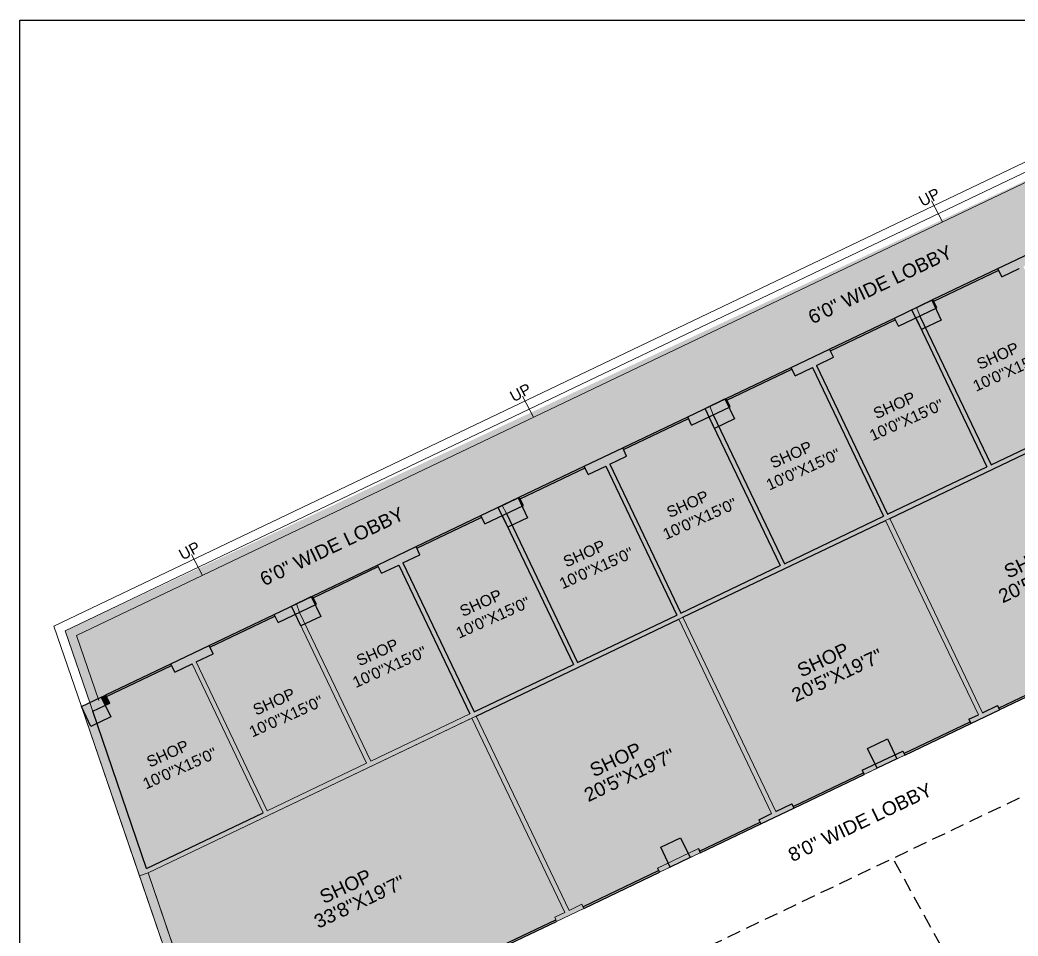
# Model space of a CAD drawing. Header units: inches. Extents: x -13956017 to 293115509, y -946740 to -305538.
# Drawn here: x 1196797 to 1197886, y -916472 to -915473 of the extents above; entities that cross this region are included whole.
import ezdxf

# ---------------------------------------------------------------- set-up
doc = ezdxf.new("R2010")
doc.units = ezdxf.units.IN
doc.header["$LTSCALE"] = 6
doc.linetypes.add('DASHED', pattern=[0.75, 0.5, -0.25])
for name, color, linetype, lineweight in [('column', 240, 'Continuous', 25), ('floor hatch', 135, 'Continuous', 13), ('W', 250, 'Continuous', 5), ('wall', 7, 'Continuous', 30), ('wall high', 7, 'Continuous', 30)]:
    doc.layers.add(name, color=color, linetype=linetype, lineweight=lineweight)
for name, color, linetype in [('DIM', 7, 'Continuous'), ('TW', 5, 'Continuous'), ('WAL', 7, 'Continuous')]:
    doc.layers.add(name, color=color, linetype=linetype)
doc.styles.add('ARI', font='arial.ttf')
doc.dimstyles.new('Copy(2) of AA', dxfattribs={"dimtxt": 12, "dimasz": 4, "dimexe": 0.18, "dimexo": 0, "dimgap": 0.09, "dimtad": 0, "dimdec": 0, "dimzin": 0, "dimdsep": 46, "dimlunit": 3, "dimtxsty": 'ARI', "dimblk": 'OBLIQUE', "dimcen": 0.09, "dimclrd": 7, "dimclre": 7, "dimclrt": 7, "dimadec": 0, "dimazin": 0, "dimtfac": 1, "dimtdec": 0, "dimtofl": 0, "dimtmove": 0, "dimatfit": 3, "dimfxl": 1, "dimtolj": 1, "dimtzin": 0, "dimlwd": 5, "dimlwe": 5, "dimarcsym": 0})

# ---------------------------------------------------------------- blocks, each defined once
blk = doc.blocks.new('_Oblique')
at = {"layer": 'DIM', "color": 0, "lineweight": -2}
blk.add_line((-0.5, -0.5), (0.5, 0.5), dxfattribs=at)

msp = doc.modelspace()

# ---------------------------------------------------------------- hatches: boundary and pattern name
at = {"layer": 'column', "ltscale": 10}
h = msp.add_hatch(color=256, dxfattribs=at)
h.dxf.hatch_style = 1
h.paths.add_polyline_path([(1197770, -915789), (1197791.7, -915778.7), (1197802, -915800.3), (1197780.4, -915810.7)])
h = msp.add_hatch(color=256, dxfattribs=at)
h.dxf.hatch_style = 1
h.paths.add_polyline_path([(1197544.4, -915896.8), (1197566.1, -915886.4), (1197576.4, -915908.1), (1197554.8, -915918.5)])
h = msp.add_hatch(color=256, dxfattribs=at)
h.dxf.hatch_style = 1
h.paths.add_polyline_path([(1197318.9, -916004.6), (1197340.5, -915994.2), (1197350.9, -916015.9), (1197329.2, -916026.2)])
h = msp.add_hatch(color=256, dxfattribs=at)
h.dxf.hatch_style = 1
h.paths.add_polyline_path([(1197093.3, -916112.4), (1197114.9, -916102), (1197125.3, -916123.7), (1197103.6, -916134)])
h = msp.add_hatch(color=256, dxfattribs=at)
h.dxf.hatch_style = 1
h.paths.add_polyline_path([(1196864.2, -916221.8), (1196885.8, -916211.5), (1196896.2, -916233.1), (1196874.5, -916243.5)])
h = msp.add_hatch(color=256, dxfattribs=at)
h.dxf.hatch_style = 1
h.paths.add_polyline_path([(1197721.6, -916267.6), (1197743.3, -916257.3), (1197753.6, -916279), (1197732, -916289.3)])
h = msp.add_hatch(color=256, dxfattribs=at)
h.dxf.hatch_style = 1
h.paths.add_polyline_path([(1197496, -916375.4), (1197517.7, -916365.1), (1197528, -916386.7), (1197506.4, -916397.1)])
at = {"layer": 'floor hatch', "ltscale": 5}
h = msp.add_hatch(dxfattribs=at)
h.set_pattern_fill('NET', color=9, scale=200, angle=90)
h.set_pattern_definition([(90, (225125.15, -30674.7), (-635, 4e-14), []), (180, (225125.15, -30674.7), (-8e-14, -635), [])])
h.paths.add_polyline_path([(1197503.3, -917116.9), (1197594.2, -917085.8), (1197588, -917067.8), (1197610.7, -917060), (1197616.9, -917078), (1197740.4, -917035.7), (1198104.7, -917108), (1198209.5, -917170.1), (1198219.2, -917153.8), (1198239.8, -917166), (1198230.1, -917182.3), (1198312.7, -917231.3), (1198659.1, -916646.7), (1198201.4, -916133.9), (1198252.9, -916087.9), (1198192.6, -916020.4), (1198074.8, -916125.5), (1197292.1, -916499.5)])
at = {"layer": 'W', "ltscale": 10}
h = msp.add_hatch(color=256, dxfattribs=at)
h.dxf.hatch_style = 1
h.paths.add_polyline_path([(1196961.5, -916175.3), (1197003.5, -916155.3), (1197007.8, -916164.3), (1196989.3, -916173.1), (1197066.9, -916335.5), (1197175.2, -916283.8), (1197097.6, -916121.4), (1197078.6, -916130.4), (1197074.3, -916121.4), (1197098.7, -916109.8), (1197102.1, -916119.2), (1197179.7, -916281.6), (1197288, -916229.9), (1197210.4, -916067.5), (1197191.4, -916076.5), (1197187.1, -916067.5), (1197229.1, -916047.5), (1197233.4, -916056.5), (1197214.9, -916065.3), (1197292.5, -916227.7), (1197400.8, -916176), (1197323.2, -916013.6), (1197304.2, -916022.6), (1197299.9, -916013.6), (1197323.2, -916002.5), (1197327.7, -916011.4), (1197405.3, -916173.9), (1197513.6, -916122.1), (1197436, -915959.7), (1197417, -915968.8), (1197412.7, -915959.7), (1197454.6, -915939.7), (1197458.9, -915948.7), (1197440.5, -915957.6), (1197518.1, -916120), (1197626.3, -916068.2), (1197548.7, -915905.8), (1197529.8, -915914.9), (1197525.5, -915905.8), (1197549.5, -915894.4), (1197553.3, -915903.7), (1197630.9, -916066.1), (1197739.1, -916014.3), (1197661.5, -915851.9), (1197642.6, -915861), (1197638.3, -915852), (1197680.2, -915831.9), (1197684.5, -915840.9), (1197666, -915849.8), (1197743.6, -916012.2), (1197851.9, -915960.5), (1197774.3, -915798), (1197755.4, -915807.1), (1197751.1, -915798.1), (1197775, -915786.6), (1197779.4, -915797.1), (1197856.4, -915958.3), (1197964.7, -915906.6), (1197887.1, -915744.2), (1197868.2, -915753.2), (1197863.8, -915744.2), (1197905.8, -915724.1), (1197910.1, -915733.2), (1197891.6, -915742), (1197969.2, -915904.4), (1198077.5, -915852.7), (1197999.9, -915690.3), (1197980.9, -915699.3), (1197976.6, -915690.3), (1198000.7, -915678.8), (1198005, -915689.3), (1198084.2, -915855), (1196936.8, -916403.2), (1196927.4, -916406.5), (1196864.2, -916221.8), (1196873.3, -916217.5), (1196881.1, -916240.3), (1196935.2, -916398.5), (1197062.4, -916337.7), (1196984.8, -916175.3), (1196965.9, -916184.3)])
h = msp.add_hatch(color=256, dxfattribs=at)
h.dxf.hatch_style = 1
h.paths.add_polyline_path([(1197228, -917211.1), (1197498.6, -917118.5), (1197489.6, -917092), (1197494.3, -917090.4), (1197503.3, -917116.9), (1197594.2, -917085.8), (1197595.8, -917090.5), (1197229.6, -917215.8)])
h.paths.add_polyline_path([(1197168.1, -917036), (1197438.7, -916943.4), (1197429.7, -916917), (1197434.4, -916915.4), (1197454.1, -916973), (1197449.4, -916974.6), (1197440.3, -916948.2), (1197169.7, -917040.8)])
h.paths.add_polyline_path([(1197106.6, -916856.3), (1197372.5, -916765.3), (1197365.3, -916744.4), (1197374.8, -916741.2), (1197394.2, -916798), (1197389.5, -916799.6), (1197380.5, -916773.1), (1197109.9, -916865.7)])
h.paths.add_polyline_path([(1197015.1, -916588.9), (1197125.8, -916551), (1197129.1, -916560.5), (1197018.4, -916598.4)])
h.paths.add_polyline_path([(1197382.5, -916456.3), (1197412.1, -916442.1), (1197409.9, -916437.6), (1197396, -916444.3), (1197294.6, -916232.3), (1197290.1, -916234.4), (1197391.4, -916446.5), (1197380.4, -916451.7)])
h.paths.add_polyline_path([(1196987.9, -916583.4), (1196997.4, -916580.2), (1196936.8, -916403.2), (1196927.4, -916406.5)])
h.paths.add_polyline_path([(1196995.7, -916606.1), (1197005.1, -916602.9), (1197093.4, -916860.8), (1197083.9, -916864)])
h.paths.add_polyline_path([(1197091.7, -916886.7), (1197101.1, -916883.5), (1197148.7, -917022.6), (1197139.3, -917025.8)])
h.paths.add_polyline_path([(1197147, -917048.5), (1197156.5, -917045.3), (1197208.6, -917197.6), (1197199.1, -917200.9)])
h.paths.add_polyline_path([(1197515.7, -916126.6), (1197520.2, -916124.5), (1197621.5, -916336.5), (1197639.2, -916328.1), (1197641.3, -916332.6), (1197605.2, -916349.8), (1197603.1, -916345.3), (1197617, -916338.7)])
h.paths.add_polyline_path([(1197834.4, -916240.3), (1197865.7, -916225.4), (1197863.6, -916220.9), (1197847.1, -916228.7), (1197745.8, -916016.7), (1197741.3, -916018.9), (1197842.6, -916230.9), (1197832.3, -916235.8)])
h = msp.add_hatch(color=256, dxfattribs=at)
h.dxf.hatch_style = 1
h.paths.add_polyline_path([(1196885.8, -916211.5), (1196890.7, -916209.1), (1196895, -916218.2), (1196890.2, -916220.5)])
h = msp.add_hatch(color=256, dxfattribs=at)
h.dxf.hatch_style = 1
h.paths.add_polyline_path([(1197715.9, -916291.4), (1197729.8, -916284.8), (1197732, -916289.3), (1197718.1, -916295.9)])
h.paths.add_polyline_path([(1197751.5, -916274.4), (1197760, -916270.4), (1197762.2, -916274.9), (1197753.6, -916279)])
h = msp.add_hatch(color=256, dxfattribs=at)
h.dxf.hatch_style = 1
h.paths.add_polyline_path([(1197525.9, -916382.2), (1197537.1, -916376.9), (1197539.2, -916381.4), (1197528, -916386.7)])
h.paths.add_polyline_path([(1197492.5, -916398.2), (1197504.2, -916392.6), (1197506.4, -916397.1), (1197494.7, -916402.7)])
at = {"layer": 'WAL', "lineweight": 5, "ltscale": 0.6, "true_color": 0xffa8a8}
h = msp.add_hatch(dxfattribs=at)
h.set_pattern_fill('BRICK', color=21, angle=270)
h.set_pattern_definition([(270, (225125.152, -30674.727), (6.35, -1e-15), []), (0, (225125.152, -30674.727), (3e-15, 12.7), [6.35, -6.35]), (0, (225125.152, -30681.077), (3e-15, 12.7), [-6.35, 6.35])])
h.paths.add_polyline_path([(1196846.5, -916139.4), (1198084, -915559.2), (1198133.9, -915615.2), (1196873.3, -916217.5)])
at = {"layer": 'WAL', "lineweight": 9, "true_color": 0xde99a4}
h = msp.add_hatch(color=241, dxfattribs=at)
h.dxf.hatch_style = 1
h.paths.add_polyline_path([(1197791.7, -915778.7), (1197863.8, -915744.2), (1197868.2, -915753.2), (1197887.1, -915744.2), (1197964.7, -915906.6), (1197856.4, -915958.3), (1197784.9, -915808.5), (1197802, -915800.3)])
h = msp.add_hatch(color=241, dxfattribs=at)
h.dxf.hatch_style = 1
h.paths.add_polyline_path([(1197680.2, -915831.9), (1197751.1, -915798.1), (1197755.4, -915807.1), (1197774.3, -915798), (1197851.9, -915960.5), (1197743.6, -916012.2), (1197666, -915849.8), (1197684.5, -915840.9)])
h = msp.add_hatch(color=241, dxfattribs=at)
h.dxf.hatch_style = 1
h.paths.add_polyline_path([(1197566.1, -915886.4), (1197638.3, -915852), (1197642.6, -915861), (1197661.5, -915851.9), (1197739.1, -916014.3), (1197630.9, -916066.1), (1197559.3, -915916.3), (1197576.4, -915908.1)])
h = msp.add_hatch(color=241, dxfattribs=at)
h.dxf.hatch_style = 1
h.paths.add_polyline_path([(1197454.6, -915939.7), (1197524.8, -915906.2), (1197525.5, -915905.8), (1197529.8, -915914.9), (1197548.7, -915905.8), (1197626.3, -916068.2), (1197518.1, -916120), (1197440.5, -915957.6), (1197458.9, -915948.7)])
at = {"layer": 'WAL', "lineweight": 9, "true_color": 0x878ddc}
h = msp.add_hatch(color=171, dxfattribs=at)
h.dxf.hatch_style = 1
h.paths.add_polyline_path([(1197745.8, -916016.7), (1197966.9, -915911.1), (1198068.2, -916123.1), (1198058.4, -916127.8), (1198060.5, -916132.3), (1197991.4, -916165.3), (1197989.3, -916160.8), (1197977, -916166.7), (1197968.8, -916149.5), (1197947.2, -916159.9), (1197955.4, -916177), (1197938.1, -916185.3), (1197940.3, -916189.8), (1197865.7, -916225.4), (1197863.6, -916220.9), (1197847.1, -916228.7)])
at = {"layer": 'WAL', "lineweight": 9, "true_color": 0xde99a4}
h = msp.add_hatch(color=241, dxfattribs=at)
h.dxf.hatch_style = 1
h.paths.add_polyline_path([(1197340.5, -915994.2), (1197412.7, -915959.7), (1197417, -915968.8), (1197436, -915959.7), (1197513.6, -916122.1), (1197405.3, -916173.9), (1197333.7, -916024.1), (1197350.9, -916015.9)])
h = msp.add_hatch(color=241, dxfattribs=at)
h.dxf.hatch_style = 1
h.paths.add_polyline_path([(1197229.1, -916047.5), (1197299.9, -916013.6), (1197304.2, -916022.6), (1197323.2, -916013.6), (1197400.8, -916176), (1197292.5, -916227.7), (1197214.9, -916065.3), (1197233.4, -916056.5)])
at = {"layer": 'WAL', "lineweight": 9, "true_color": 0x878ddc}
h = msp.add_hatch(color=171, dxfattribs=at)
h.dxf.hatch_style = 1
h.paths.add_polyline_path([(1197520.2, -916124.5), (1197741.3, -916018.9), (1197842.6, -916230.9), (1197832.3, -916235.8), (1197834.4, -916240.3), (1197762.2, -916274.9), (1197760, -916270.4), (1197751.5, -916274.4), (1197743.3, -916257.3), (1197721.6, -916267.6), (1197729.8, -916284.8), (1197715.9, -916291.4), (1197718.1, -916295.9), (1197641.3, -916332.6), (1197639.2, -916328.1), (1197621.5, -916336.5)])
at = {"layer": 'WAL', "lineweight": 9, "true_color": 0xde99a4}
h = msp.add_hatch(color=241, dxfattribs=at)
h.dxf.hatch_style = 1
h.paths.add_polyline_path([(1197114.9, -916102), (1197187.1, -916067.5), (1197191.4, -916076.5), (1197210.4, -916067.5), (1197288, -916229.9), (1197179.7, -916281.6), (1197108.1, -916131.9), (1197125.3, -916123.7)])
h = msp.add_hatch(color=241, dxfattribs=at)
h.dxf.hatch_style = 1
h.paths.add_polyline_path([(1197003.5, -916155.3), (1197074.3, -916121.4), (1197078.6, -916130.4), (1197099.6, -916120.4), (1197175.2, -916283.8), (1197066.9, -916335.5), (1196989.3, -916173.1), (1197007.8, -916164.3)])
at = {"layer": 'WAL', "lineweight": 9, "true_color": 0x878ddc}
h = msp.add_hatch(color=171, dxfattribs=at)
h.dxf.hatch_style = 1
h.paths.add_polyline_path([(1197294.6, -916232.3), (1197515.7, -916126.6), (1197617, -916338.7), (1197603.1, -916345.3), (1197605.2, -916349.8), (1197539.2, -916381.4), (1197537.1, -916376.9), (1197525.9, -916382.2), (1197517.7, -916365.1), (1197496, -916375.4), (1197504.2, -916392.6), (1197492.5, -916398.2), (1197494.7, -916402.7), (1197412.1, -916442.1), (1197409.9, -916437.6), (1197396, -916444.3)])
at = {"layer": 'WAL', "lineweight": 9, "true_color": 0xde99a4}
h = msp.add_hatch(color=241, dxfattribs=at)
h.dxf.hatch_style = 1
h.paths.add_polyline_path([(1196890.7, -916209.1), (1196961.5, -916175.3), (1196965.9, -916184.3), (1196984.8, -916175.3), (1197062.4, -916337.7), (1196935.2, -916398.5), (1196881.1, -916240.3), (1196896.2, -916233.1), (1196890.2, -916220.5), (1196895, -916218.2)])
at = {"layer": 'WAL', "lineweight": 9, "true_color": 0x878ddc}
h = msp.add_hatch(color=171, dxfattribs=at)
h.dxf.hatch_style = 1
h.paths.add_polyline_path([(1196936.8, -916403.2), (1197290.1, -916234.4), (1197391.4, -916446.5), (1197380.4, -916451.7), (1197382.5, -916456.3), (1197302, -916494.7), (1197299.8, -916490.2), (1197290.5, -916494.7), (1197285.9, -916481.4), (1197263.2, -916489.2), (1197267.8, -916502.5), (1197015.1, -916588.9), (1197010.6, -916575.6), (1196997.4, -916580.2)])

# ---------------------------------------------------------------- linework, layer by layer
at = {"layer": 'column', "ltscale": 10, "elevation": 3969.1}
for points in [[(1197770, -915789), (1197791.7, -915778.7), (1197802, -915800.3), (1197780.4, -915810.7), (1197770, -915789)], [(1197544.4, -915896.8), (1197566.1, -915886.4), (1197576.4, -915908.1), (1197554.8, -915918.5), (1197544.4, -915896.8)], [(1197318.9, -916004.6), (1197340.5, -915994.2), (1197350.9, -916015.9), (1197329.2, -916026.2), (1197318.9, -916004.6)], [(1197093.3, -916112.4), (1197114.9, -916102), (1197125.3, -916123.7), (1197103.6, -916134), (1197093.3, -916112.4)], [(1197721.6, -916267.6), (1197743.3, -916257.3), (1197753.6, -916279), (1197732, -916289.3), (1197721.6, -916267.6)], [(1197496, -916375.4), (1197517.7, -916365.1), (1197528, -916386.7), (1197506.4, -916397.1), (1197496, -916375.4)]]:
    msp.add_lwpolyline(points, dxfattribs=at)
at = {"layer": 'column', "ltscale": 10}
msp.add_lwpolyline([(1196864.2, -916221.8), (1196885.8, -916211.5), (1196896.2, -916233.1), (1196874.5, -916243.5), (1196864.2, -916221.8)], dxfattribs=at)
at = {"layer": 'TW', "ltscale": 10}
for p, q in [((1197793, -915778, 3969.1), (1197863.8, -915744.2, 3969.1)), ((1197793.9, -915779.8, 3969.1), (1197864.7, -915746, 3969.1)), ((1197680.2, -915831.9, 3969.1), (1197751.1, -915798.1, 3969.1)), ((1197681.1, -915833.7, 3969.1), (1197751.9, -915799.9, 3969.1)), ((1197567.4, -915885.8, 3969.1), (1197638.3, -915852, 3969.1)), ((1197568.3, -915887.6, 3969.1), (1197639.1, -915853.8, 3969.1)), ((1197454.6, -915939.7, 3969.1), (1197525.5, -915905.8, 3969.1)), ((1197455.5, -915941.5, 3969.1), (1197526.3, -915907.7, 3969.1)), ((1197341.8, -915993.6, 3969.1), (1197412.7, -915959.7, 3969.1)), ((1197342.7, -915995.4, 3969.1), (1197413.6, -915961.5, 3969.1)), ((1197229.1, -916047.5, 3969.1), (1197299.9, -916013.6, 3969.1)), ((1197229.9, -916049.3, 3969.1), (1197300.8, -916015.4, 3969.1)), ((1197116.3, -916101.4, 3969.1), (1197187.1, -916067.5, 3969.1)), ((1197117.1, -916103.2, 3969.1), (1197188, -916069.3, 3969.1)), ((1197003.5, -916155.3, 3969.1), (1197074.3, -916121.4, 3969.1)), ((1197004.3, -916157.1, 3969.1), (1197075.2, -916123.2, 3969.1)), ((1196890.7, -916209.1, 3969.1), (1196961.5, -916175.3, 3969.1)), ((1196891.6, -916211, 3969.1), (1196962.4, -916177.1, 3969.1)), ((1197939.4, -916188, 3969.1), (1197864.9, -916223.6, 3969.1)), ((1197940.3, -916189.8, 3969.1), (1197865.7, -916225.4, 3969.1)), ((1197761.3, -916273.1, 3969.1), (1197833.6, -916238.5, 3969.1)), ((1197762.2, -916274.9, 3969.1), (1197834.4, -916240.3, 3969.1)), ((1197640.5, -916330.8, 3969.1), (1197717.2, -916294.1, 3969.1)), ((1197641.3, -916332.6, 3969.1), (1197718.1, -916295.9, 3969.1)), ((1197538.3, -916379.6, 3969.1), (1197604.4, -916348, 3969.1)), ((1197539.2, -916381.4, 3969.1), (1197605.2, -916349.8, 3969.1)), ((1197411.2, -916440.3, 3969.1), (1197493.8, -916400.9, 3969.1)), ((1197412.1, -916442.1, 3969.1), (1197494.7, -916402.7, 3969.1)), ((1197301.1, -916492.9, 3969.1), (1197381.7, -916454.4, 3969.1)), ((1197302, -916494.7, 3969.1), (1197382.5, -916456.3, 3969.1))]:
    msp.add_line(p, q, dxfattribs=at)
at = {"layer": 'W', "lineweight": 30, "ltscale": 10}
for p, q in [((1197868.2, -915753.2, 3969.1), (1197863.8, -915744.2, 3969.1)), ((1197868.2, -915753.2, 3969.1), (1197887.1, -915744.2, 3969.1)), ((1197797.3, -915787.1, 3969.1), (1197793, -915778, 3969.1)), ((1197755.4, -915807.1, 3969.1), (1197797.3, -915787.1, 3969.1)), ((1197755.4, -915807.1, 3969.1), (1197751.1, -915798.1, 3969.1)), ((1197774.3, -915798, 3969.1), (1197851.9, -915960.5, 3969.1)), ((1197778.8, -915795.9, 3969.1), (1197856.4, -915958.3, 3969.1)), ((1197684.5, -915840.9, 3969.1), (1197680.2, -915831.9, 3969.1)), ((1197666, -915849.8, 3969.1), (1197684.5, -915840.9, 3969.1)), ((1197642.6, -915861, 3969.1), (1197638.3, -915852, 3969.1)), ((1197642.6, -915861, 3969.1), (1197661.5, -915851.9, 3969.1)), ((1197661.5, -915851.9, 3969.1), (1197739.1, -916014.3, 3969.1)), ((1197666, -915849.8, 3969.1), (1197743.6, -916012.2, 3969.1)), ((1197571.7, -915894.8, 3969.1), (1197567.4, -915885.8, 3969.1)), ((1197529.8, -915914.9, 3969.1), (1197571.7, -915894.8, 3969.1)), ((1197529.8, -915914.9, 3969.1), (1197525.5, -915905.8, 3969.1)), ((1197548.7, -915905.8, 3969.1), (1197626.3, -916068.2, 3969.1)), ((1197553.3, -915903.7, 3969.1), (1197630.9, -916066.1, 3969.1)), ((1197856.4, -915958.3, 3969.1), (1197964.7, -915906.6, 3969.1)), ((1197745.8, -916016.7, 3969.1), (1197966.9, -915911.1, 3969.1)), ((1197458.9, -915948.7, 3969.1), (1197454.6, -915939.7, 3969.1)), ((1197440.5, -915957.6, 3969.1), (1197458.9, -915948.7, 3969.1)), ((1197417, -915968.8, 3969.1), (1197412.7, -915959.7, 3969.1)), ((1197417, -915968.8, 3969.1), (1197436, -915959.7, 3969.1)), ((1197436, -915959.7, 3969.1), (1197513.6, -916122.1, 3969.1)), ((1197440.5, -915957.6, 3969.1), (1197518.1, -916120, 3969.1)), ((1197743.6, -916012.2, 3969.1), (1197851.9, -915960.5, 3969.1)), ((1197346.2, -916002.6, 3969.1), (1197341.8, -915993.6, 3969.1)), ((1197304.2, -916022.6, 3969.1), (1197346.2, -916002.6, 3969.1)), ((1197304.2, -916022.6, 3969.1), (1197299.9, -916013.6, 3969.1)), ((1197323.2, -916013.6, 3969.1), (1197400.8, -916176, 3969.1)), ((1197327.7, -916011.4, 3969.1), (1197405.3, -916173.9, 3969.1)), ((1197630.9, -916066.1, 3969.1), (1197739.1, -916014.3, 3969.1)), ((1197520.2, -916124.5, 3969.1), (1197741.3, -916018.9, 3969.1)), ((1197233.4, -916056.5, 3969.1), (1197229.1, -916047.5, 3969.1)), ((1197214.9, -916065.3, 3969.1), (1197233.4, -916056.5, 3969.1)), ((1197191.4, -916076.5, 3969.1), (1197187.1, -916067.5, 3969.1)), ((1197191.4, -916076.5, 3969.1), (1197210.4, -916067.5, 3969.1)), ((1197210.4, -916067.5, 3969.1), (1197288, -916229.9, 3969.1)), ((1197214.9, -916065.3, 3969.1), (1197292.5, -916227.7, 3969.1)), ((1197518.1, -916120, 3969.1), (1197626.3, -916068.2, 3969.1)), ((1197120.6, -916110.4, 3969.1), (1197116.3, -916101.4, 3969.1)), ((1197078.6, -916130.4, 3969.1), (1197120.6, -916110.4, 3969.1)), ((1197078.6, -916130.4, 3969.1), (1197074.3, -916121.4, 3969.1)), ((1197294.6, -916232.3, 3969.1), (1197515.7, -916126.6, 3969.1)), ((1197405.3, -916173.9, 3969.1), (1197513.6, -916122.1, 3969.1)), ((1197007.8, -916164.3, 3969.1), (1197003.5, -916155.3, 3969.1)), ((1196989.3, -916173.1, 3969.1), (1197007.8, -916164.3, 3969.1)), ((1196965.9, -916184.3, 3969.1), (1196961.5, -916175.3, 3969.1)), ((1196965.9, -916184.3, 3969.1), (1196984.8, -916175.3, 3969.1)), ((1197292.5, -916227.7, 3969.1), (1197400.8, -916176, 3969.1)), ((1196876.5, -916227, 3969.1), (1196895, -916218.2, 3969.1)), ((1197834.4, -916240.3, 3969.1), (1197865.7, -916225.4, 3969.1)), ((1197847.1, -916228.7, 3969.1), (1197863.6, -916220.9, 3969.1)), ((1197863.6, -916220.9, 3969.1), (1197865.7, -916225.4, 3969.1)), ((1196935.2, -916398.5, 3969.1), (1196876.5, -916227, 3969.1)), ((1197832.3, -916235.8, 3969.1), (1197842.6, -916230.9, 3969.1)), ((1197832.3, -916235.8, 3969.1), (1197834.4, -916240.3, 3969.1)), ((1197715.9, -916291.4, 3969.1), (1197760, -916270.4, 3969.1)), ((1197760, -916270.4, 3969.1), (1197762.2, -916274.9, 3969.1)), ((1197715.9, -916291.4, 3969.1), (1197718.1, -916295.9, 3969.1)), ((1197605.2, -916349.8, 3969.1), (1197641.3, -916332.6, 3969.1)), ((1197621.5, -916336.5, 3969.1), (1197639.2, -916328.1, 3969.1)), ((1197639.2, -916328.1, 3969.1), (1197641.3, -916332.6, 3969.1)), ((1196935.2, -916398.5, 3969.1), (1197062.4, -916337.7, 3969.1)), ((1197603.1, -916345.3, 3969.1), (1197617, -916338.7, 3969.1)), ((1197603.1, -916345.3, 3969.1), (1197605.2, -916349.8, 3969.1)), ((1197537.1, -916376.9, 3969.1), (1197539.2, -916381.4, 3969.1)), ((1197492.5, -916398.2, 3969.1), (1197494.7, -916402.7, 3969.1))]:
    msp.add_line(p, q, dxfattribs=at)
at = {"layer": 'W', "ltscale": 10}
for p, q in [((1197745.8, -916016.7, 3969.1), (1197847.1, -916228.7, 3969.1)), ((1197741.3, -916018.9, 3969.1), (1197842.6, -916230.9, 3969.1)), ((1197097.6, -916121.4, 3969.1), (1197175.2, -916283.8, 3969.1)), ((1197102.1, -916119.2, 3969.1), (1197179.7, -916281.6, 3969.1)), ((1197515.7, -916126.6, 3969.1), (1197617, -916338.7, 3969.1)), ((1197520.2, -916124.5, 3969.1), (1197621.5, -916336.5, 3969.1)), ((1196864.2, -916221.8), (1196834.2, -916134.2)), ((1196873.6, -916218.6), (1196846.5, -916139.4)), ((1196883.1, -916215.3), (1196858.9, -916144.5)), ((1196984.8, -916175.3, 3969.1), (1197062.4, -916337.7, 3969.1)), ((1196989.3, -916173.1, 3969.1), (1197066.9, -916335.5, 3969.1)), ((1196895, -916218.2, 3969.1), (1196890.7, -916209.1, 3969.1)), ((1196936.8, -916403.2, 3969.1), (1197290.1, -916234.4, 3969.1)), ((1197179.7, -916281.6, 3969.1), (1197288, -916229.9, 3969.1)), ((1197290.1, -916234.4, 3969.1), (1197391.4, -916446.5, 3969.1)), ((1197294.6, -916232.3, 3969.1), (1197396, -916444.3, 3969.1)), ((1197718.1, -916295.9, 3969.1), (1197762.2, -916274.9, 3969.1)), ((1197066.9, -916335.5, 3969.1), (1197175.2, -916283.8, 3969.1)), ((1197492.5, -916398.2, 3969.1), (1197537.1, -916376.9, 3969.1)), ((1197494.7, -916402.7, 3969.1), (1197539.2, -916381.4, 3969.1)), ((1197001.9, -916593.4, 3969.1), (1196936.8, -916403.2, 3969.1)), ((1197382.5, -916456.3, 3969.1), (1197412.1, -916442.1, 3969.1)), ((1197396, -916444.3, 3969.1), (1197409.9, -916437.6, 3969.1)), ((1197409.9, -916437.6, 3969.1), (1197412.1, -916442.1, 3969.1)), ((1197380.4, -916451.7, 3969.1), (1197391.4, -916446.5, 3969.1)), ((1197380.4, -916451.7, 3969.1), (1197382.5, -916456.3, 3969.1))]:
    msp.add_line(p, q, dxfattribs=at)
at = {"layer": 'W', "ltscale": 10, "elevation": 3969.1}
for points in [[(1196834.2, -916134.2), (1198088.9, -915534.7)], [(1196846.5, -916139.4), (1198086.4, -915547)], [(1196858.9, -916144.5), (1198084, -915559.2)], [(1197887.1, -915744.2), (1197868.2, -915753.2), (1197863.8, -915744.2), (1197905.8, -915724.1)], [(1198084.2, -915855), (1196936.8, -916403.2), (1196927.4, -916406.5), (1196864.2, -916221.8), (1196873.3, -916217.5), (1196881.1, -916240.3), (1196935.2, -916398.5), (1197062.4, -916337.7), (1196984.8, -916175.3), (1196965.9, -916184.3), (1196961.5, -916175.3), (1197003.5, -916155.3), (1197007.8, -916164.3), (1196989.3, -916173.1), (1197066.9, -916335.5), (1197175.2, -916283.8), (1197097.6, -916121.4), (1197078.6, -916130.4), (1197074.3, -916121.4), (1197098.7, -916109.8), (1197102.1, -916119.2), (1197179.7, -916281.6), (1197288, -916229.9), (1197210.4, -916067.5), (1197191.4, -916076.5), (1197187.1, -916067.5), (1197229.1, -916047.5), (1197233.4, -916056.5), (1197214.9, -916065.3), (1197292.5, -916227.7), (1197400.8, -916176), (1197323.2, -916013.6), (1197304.2, -916022.6), (1197299.9, -916013.6), (1197323.2, -916002.5), (1197327.7, -916011.4), (1197405.3, -916173.9), (1197513.6, -916122.1), (1197436, -915959.7), (1197417, -915968.8), (1197412.7, -915959.7), (1197454.6, -915939.7), (1197458.9, -915948.7), (1197440.5, -915957.6), (1197518.1, -916120), (1197626.3, -916068.2), (1197548.7, -915905.8), (1197529.8, -915914.9), (1197525.5, -915905.8), (1197549.5, -915894.4), (1197553.3, -915903.7), (1197630.9, -916066.1), (1197739.1, -916014.3), (1197661.5, -915851.9), (1197642.6, -915861), (1197638.3, -915852), (1197680.2, -915831.9), (1197684.5, -915840.9), (1197666, -915849.8), (1197743.6, -916012.2), (1197851.9, -915960.5), (1197774.3, -915798), (1197755.4, -915807.1), (1197751.1, -915798.1), (1197775, -915786.6), (1197779.4, -915797.1), (1197856.4, -915958.3), (1197964.7, -915906.6)], [(1197082, -916858.4), (1196864.2, -916221.8), (1196890.7, -916209.1)]]:
    msp.add_lwpolyline(points, dxfattribs=at)
at = {"layer": 'W', "lineweight": 30, "ltscale": 10, "elevation": 3969.1}
for points in [[(1197863.8, -915744.2), (1197905.8, -915724.1)], [(1197751.1, -915798.1), (1197793, -915778)], [(1197638.3, -915852), (1197680.2, -915831.9)], [(1197525.5, -915905.8), (1197567.4, -915885.8)], [(1197412.7, -915959.7), (1197454.6, -915939.7)], [(1197299.9, -916013.6), (1197341.8, -915993.6)], [(1197187.1, -916067.5), (1197229.1, -916047.5)], [(1197074.3, -916121.4), (1197116.3, -916101.4)], [(1196961.5, -916175.3), (1197003.5, -916155.3)]]:
    msp.add_lwpolyline(points, dxfattribs=at)
at = {"layer": 'W', "ltscale": 10, "elevation": 3969.1}
for points in [[(1197834.4, -916240.3), (1197865.7, -916225.4), (1197863.6, -916220.9), (1197847.1, -916228.7), (1197745.8, -916016.7), (1197741.3, -916018.9), (1197842.6, -916230.9), (1197832.3, -916235.8)], [(1197515.7, -916126.6), (1197520.2, -916124.5), (1197621.5, -916336.5), (1197639.2, -916328.1), (1197641.3, -916332.6), (1197605.2, -916349.8), (1197603.1, -916345.3), (1197617, -916338.7)], [(1197382.5, -916456.3), (1197412.1, -916442.1), (1197409.9, -916437.6), (1197396, -916444.3), (1197294.6, -916232.3), (1197290.1, -916234.4), (1197391.4, -916446.5), (1197380.4, -916451.7)], [(1197751.5, -916274.4), (1197760, -916270.4), (1197762.2, -916274.9), (1197753.6, -916279)], [(1197715.9, -916291.4), (1197729.8, -916284.8), (1197732, -916289.3), (1197718.1, -916295.9)], [(1197525.9, -916382.2), (1197537.1, -916376.9), (1197539.2, -916381.4), (1197528, -916386.7)], [(1197492.5, -916398.2), (1197504.2, -916392.6), (1197506.4, -916397.1), (1197494.7, -916402.7)], [(1196987.9, -916583.4), (1196997.4, -916580.2), (1196936.8, -916403.2), (1196927.4, -916406.5)]]:
    msp.add_lwpolyline(points, close=True, dxfattribs=at)
at = {"layer": 'W', "ltscale": 10}
msp.add_lwpolyline([(1196885.8, -916211.5), (1196890.7, -916209.1), (1196895, -916218.2), (1196890.2, -916220.5)], close=True, dxfattribs=at)
at = {"layer": 'wall', "linetype": 'DASHED', "lineweight": 25, "ltscale": 5}
for p, q in [((1197467.8, -916521.9, 3969.1), (1198030.2, -916253.2, 3969.1)), ((1197750.6, -916390.1, 3969.1), (1198164.6, -917143.5, 3969.1))]:
    msp.add_line(p, q, dxfattribs=at)
at = {"layer": 'wall high', "lineweight": 25}
msp.add_lwpolyline([(1196797.1, -915473), (1199103, -915473), (1199103, -918028.3), (1196797.1, -918028.3)], close=True, dxfattribs=at)

# ---------------------------------------------------------------- texts
at = {"layer": 'wall', "lineweight": 25, "style": 'ARI'}
for s, height, rotation, p in [('UP', 12, 27.7342, (1197781.6, -915677, 3969.1)), ('6\'0" WIDE LOBBY', 15, 25.5303, (1197661.5, -915805.1)), ('10\'0"X15\'0"', 12.15, 24.1439, (1197840, -915878.6, -754.1)), ('SHOP', 12.15, 24.1439, (1197844.2, -915854.7, -754.1)), ('UP', 12, 27.7342, (1197335.6, -915890.1, 3969.1)), ('10\'0"X15\'0"', 12.15, 24.1439, (1197727.2, -915932.5, -754.1)), ('SHOP', 12.15, 24.1439, (1197731.4, -915908.6, -754.1)), ('10\'0"X15\'0"', 12.15, 24.1439, (1197614.5, -915986.4, -754.1)), ('SHOP', 12.15, 24.1439, (1197618.7, -915962.5, -754.1)), ('10\'0"X15\'0"', 12.15, 24.1439, (1197501.7, -916040.3, -754.1)), ('SHOP', 12.15, 24.1439, (1197505.9, -916016.4, -754.1)), ('6\'0" WIDE LOBBY', 15, 25.5303, (1197063.5, -916090.8)), ('UP', 12, 27.7342, (1196974.5, -916062.7, 3969.1)), ('10\'0"X15\'0"', 12.15, 24.1439, (1197388.9, -916094.1, -754.1)), ('SHOP', 12.15, 24.1439, (1197393.1, -916070.3, -754.1)), ('20\'5"X19\'7"', 15, 25.3252, (1197869, -916109.5, -7938.2)), ('SHOP', 15, 25.3252, (1197875.1, -916082.6, -7938.2)), ('SHOP', 12.15, 24.1439, (1197280.3, -916124.2, -754.1)), ('10\'0"X15\'0"', 12.15, 24.1439, (1197276.1, -916148, -754.1)), ('SHOP', 12.15, 24.1439, (1197167.5, -916178.1, -754.1)), ('10\'0"X15\'0"', 12.15, 24.1439, (1197163.3, -916201.9, -754.1)), ('20\'5"X19\'7"', 15, 25.3252, (1197643.4, -916217.3, -7938.2)), ('SHOP', 15, 25.3252, (1197649.5, -916190.4, -7938.2)), ('SHOP', 12.15, 24.1439, (1197054.7, -916231.9, -754.1)), ('10\'0"X15\'0"', 12.15, 24.1439, (1197050.5, -916255.8, -754.1)), ('10\'0"X15\'0"', 12.15, 24.1439, (1196934.5, -916312.5, -754.1)), ('SHOP', 12.15, 24.1439, (1196938.7, -916288.6, -754.1)), ('20\'5"X19\'7"', 15, 25.3252, (1197417, -916326.3, -7938.2)), ('SHOP', 15, 25.3252, (1197423.2, -916299.3, -7938.2)), ('8\'0" WIDE LOBBY', 15, 25.5562, (1197639.7, -916391.7, -3969.1)), ('33\'8"X19\'7"', 15, 25.3252, (1197122.5, -916464.4, -7938.2)), ('SHOP', 15, 25.3252, (1197128.6, -916437.5, -7938.2))]:
    msp.add_text(s, height=height, rotation=rotation, dxfattribs=at).set_placement(p)

# ---------------------------------------------------------------- leaders
at = {"layer": 'WAL', "color": 250, "lineweight": 9, "ltscale": 100}
for points in [[(1197803.4, -915693.2, 3969.1), (1197791.3, -915670.2, 3969.1)], [(1197357.4, -915906.4, 3969.1), (1197345.3, -915883.3, 3969.1)], [(1196996.3, -916078.9, 3969.1), (1196984.1, -916055.9, 3969.1)]]:
    msp.add_leader(points, dimstyle='Copy(2) of AA', override={"dimgap": 0.09, "dimtad": 0, "dimfxl": 0.18, "dimarcsym": 1}, dxfattribs=at)

doc.saveas('drawing.dxf')
